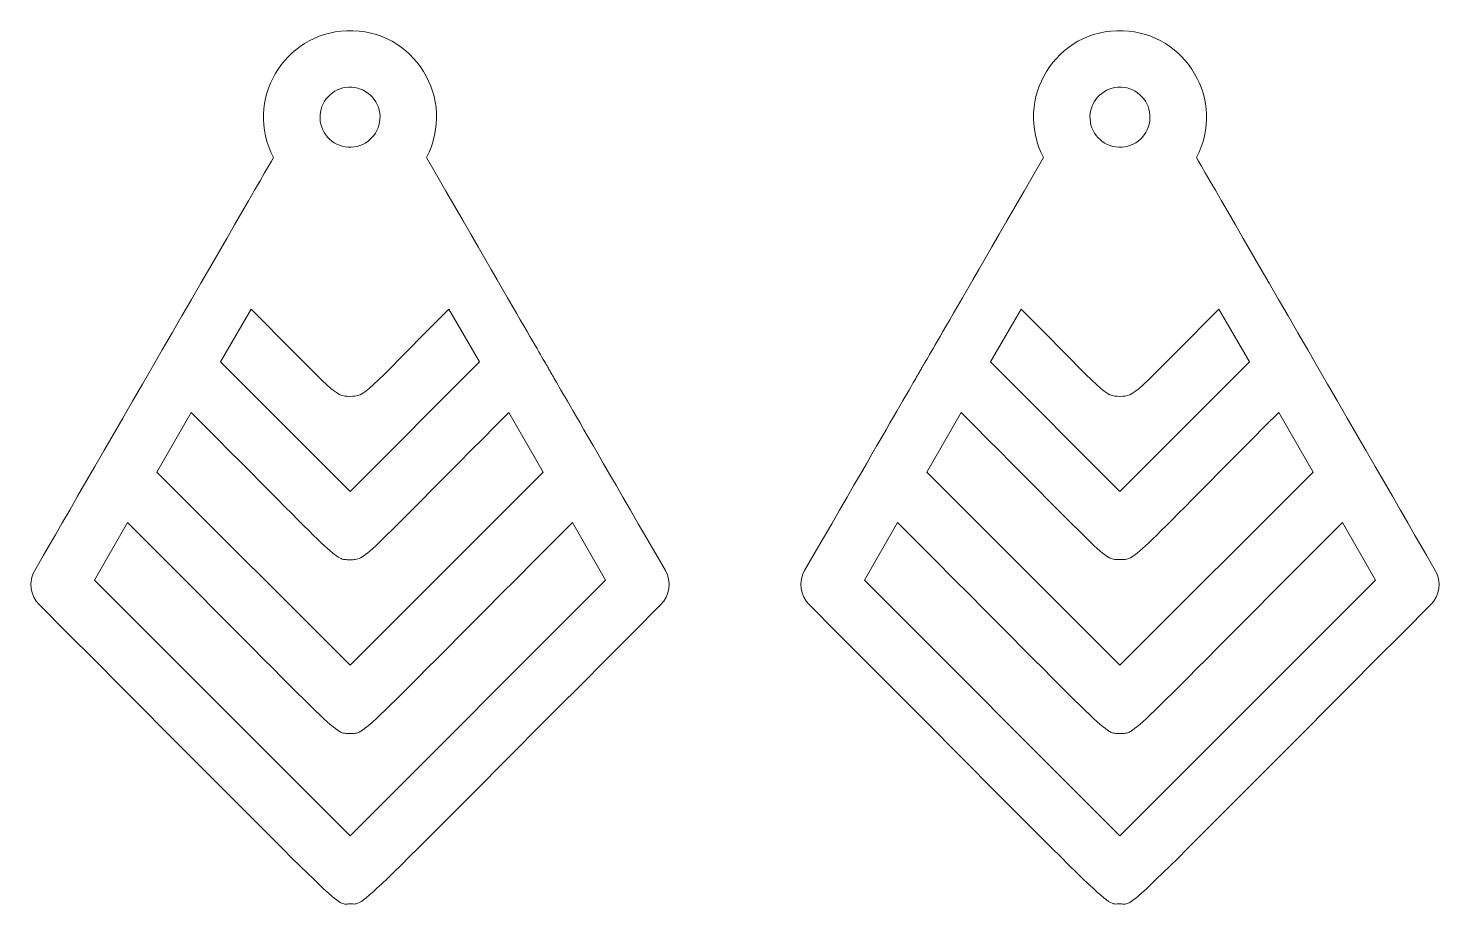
# Model space of a CAD drawing. Header units: inches. Extents: x 45 to 245, y 5 to 131.
import ezdxf

# ---------------------------------------------------------------- set-up
doc = ezdxf.new("R2010")
doc.units = ezdxf.units.IN
doc.header["$MEASUREMENT"] = 0
doc.layers.add('_U+0421_U+043B_U+043E_U+0439 1', color=7, linetype='Continuous')

msp = doc.modelspace()

# ---------------------------------------------------------------- linework, layer by layer
at = {"layer": '_U+0421_U+043B_U+043E_U+0439 1', "color": 1, "lineweight": 9, "true_color": 0xff0000}
for points, knots in [([(134.94, 54.49), (105.11, 106.06), (132.28, 59.1), (101.1, 112.99), (105.45, 121.22), (99.37, 131.29), (89.82, 130.94), (80.87, 130.62), (75.21, 121.02), (79.43, 112.98), (77.05, 108.86), (51.09, 63.99), (45.6, 54.49), (44.69, 52.92), (44.95, 50.94), (46.23, 49.66), (91.14, 4.76), (87.96, 7.28), (90.27, 7.28), (92.63, 7.28), (89.77, 5.12), (134.31, 49.66), (135.59, 50.94), (135.85, 52.92), (134.94, 54.49)], [0, 0, 0, 0, 1, 1, 1, 2, 2, 2, 3, 3, 3, 4, 4, 4, 5, 5, 5, 6, 6, 6, 7, 7, 7, 8, 8, 8, 8]), ([(155.3, 49.66), (199.84, 5.12), (196.98, 7.28), (199.34, 7.28), (201.65, 7.28), (198.47, 4.76), (243.38, 49.66), (244.66, 50.94), (244.92, 52.92), (244.01, 54.49), (238.52, 63.99), (212.56, 108.86), (210.17, 112.98), (214.4, 121.02), (208.73, 130.62), (199.78, 130.94), (190.24, 131.29), (184.16, 121.22), (188.51, 112.99), (157.33, 59.1), (184.5, 106.06), (154.67, 54.49), (153.76, 52.92), (154.02, 50.94), (155.3, 49.66)], [0, 0, 0, 0, 1, 1, 1, 2, 2, 2, 3, 3, 3, 4, 4, 4, 5, 5, 5, 6, 6, 6, 7, 7, 7, 8, 8, 8, 8]), ([(90.11, 122.95), (92.46, 123.03), (94.43, 121.2), (94.52, 118.85), (94.6, 116.51), (92.77, 114.54), (90.42, 114.45), (88.08, 114.36), (86.11, 116.2), (86.02, 118.55), (85.94, 120.89), (87.77, 122.86), (90.11, 122.95)], [0, 0, 0, 0, 1, 1, 1, 2, 2, 2, 3, 3, 3, 4, 4, 4, 4]), ([(203.59, 118.55), (203.5, 116.2), (201.53, 114.36), (199.18, 114.45), (196.84, 114.54), (195, 116.51), (195.09, 118.85), (195.18, 121.2), (197.15, 123.03), (199.49, 122.95), (201.84, 122.86), (203.67, 120.89), (203.59, 118.55)], [0, 0, 0, 0, 1, 1, 1, 2, 2, 2, 3, 3, 3, 4, 4, 4, 4]), ([(76.26, 91.51), (88.34, 79.43), (88.06, 79.16), (90.27, 79.16), (92.48, 79.16), (92.24, 79.47), (104.28, 91.51), (104.28, 91.51), (108.61, 84.03), (108.61, 84.03), (108.61, 84.03), (90.27, 65.69), (90.27, 65.69), (90.27, 65.69), (71.93, 84.03), (71.93, 84.03), (71.93, 84.03), (76.26, 91.51), (76.26, 91.51)], [0, 0, 0, 0, 1, 1, 1, 2, 2, 2, 3, 3, 3, 4, 4, 4, 5, 5, 5, 6, 6, 6, 6]), ([(217.68, 84.03), (217.68, 84.03), (199.34, 65.69), (199.34, 65.69), (199.34, 65.69), (181, 84.03), (181, 84.03), (181, 84.03), (185.33, 91.51), (185.33, 91.51), (197.37, 79.47), (197.13, 79.16), (199.34, 79.16), (201.54, 79.16), (201.26, 79.43), (213.35, 91.51), (213.35, 91.51), (217.68, 84.03), (217.68, 84.03)], [0, 0, 0, 0, 1, 1, 1, 2, 2, 2, 3, 3, 3, 4, 4, 4, 5, 5, 5, 6, 6, 6, 6]), ([(67.78, 76.86), (89.16, 55.49), (87.99, 56.03), (90.27, 56.03), (92.56, 56.03), (91.45, 55.55), (112.76, 76.86), (112.76, 76.86), (117.63, 68.44), (117.63, 68.44), (117.63, 68.44), (90.27, 41.09), (90.27, 41.09), (90.27, 41.09), (62.91, 68.44), (62.91, 68.44), (62.91, 68.44), (67.78, 76.86), (67.78, 76.86)], [0, 0, 0, 0, 1, 1, 1, 2, 2, 2, 3, 3, 3, 4, 4, 4, 5, 5, 5, 6, 6, 6, 6]), ([(226.7, 68.44), (226.7, 68.44), (199.34, 41.09), (199.34, 41.09), (199.34, 41.09), (171.98, 68.44), (171.98, 68.44), (171.98, 68.44), (176.85, 76.86), (176.85, 76.86), (198.16, 55.55), (197.05, 56.04), (199.34, 56.04), (201.62, 56.04), (200.45, 55.49), (221.82, 76.87), (221.82, 76.87), (226.7, 68.44), (226.7, 68.44)], [0, 0, 0, 0, 1, 1, 1, 2, 2, 2, 3, 3, 3, 4, 4, 4, 5, 5, 5, 6, 6, 6, 6]), ([(90.27, 16.94), (90.27, 16.94), (54.06, 53.14), (54.06, 53.14), (54.06, 53.14), (58.77, 61.28), (58.77, 61.28), (89.79, 30.25), (87.98, 31.43), (90.27, 31.43), (92.55, 31.43), (90.74, 30.24), (121.77, 61.28), (121.77, 61.28), (126.48, 53.14), (126.48, 53.14), (126.48, 53.14), (90.27, 16.94), (90.27, 16.94)], [0, 0, 0, 0, 1, 1, 1, 2, 2, 2, 3, 3, 3, 4, 4, 4, 5, 5, 5, 6, 6, 6, 6]), ([(163.13, 53.14), (163.13, 53.14), (167.84, 61.28), (167.84, 61.28), (198.87, 30.24), (197.06, 31.43), (199.34, 31.43), (201.62, 31.43), (199.82, 30.25), (230.84, 61.28), (230.84, 61.28), (235.55, 53.14), (235.55, 53.14), (235.55, 53.14), (199.34, 16.94), (199.34, 16.94), (199.34, 16.94), (163.13, 53.14), (163.13, 53.14)], [0, 0, 0, 0, 1, 1, 1, 2, 2, 2, 3, 3, 3, 4, 4, 4, 5, 5, 5, 6, 6, 6, 6])]:
    msp.add_open_spline(points, degree=3, knots=knots, dxfattribs=at)

doc.saveas('drawing.dxf')
